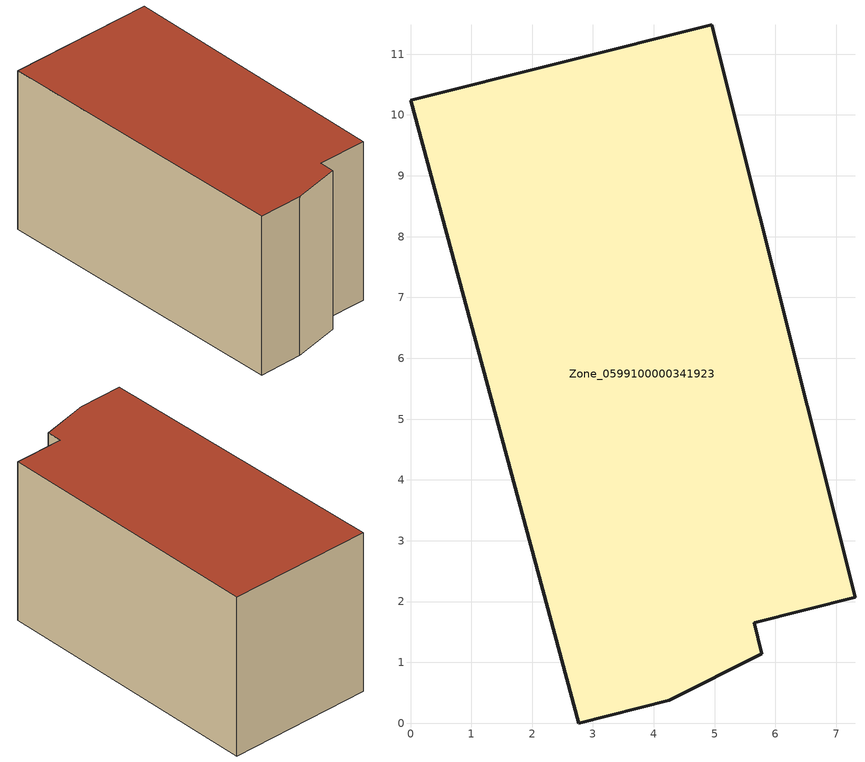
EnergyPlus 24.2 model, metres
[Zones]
Zone_0599100000341923
 floor ground (C_G): 5.65,1.65 5.78,1.14 4.26,0.37 2.77,0 0,10.24 4.95,11.48 7.31,2.07 z0
 wall outside (C_F): 4.95,11.48 0,10.24 2.77,0 4.26,0.37 5.78,1.14 5.65,1.65 7.31,2.07 4.95,11.48 z0:5.73
 roof outside (C_R): 5.78,1.14 5.65,1.65 7.31,2.07 4.95,11.48 0,10.24 2.77,0 4.26,0.37 z5.73
[BUILDING]
Pand.0599100000341923: North Axis=0; Terrain=City; Loads Convergence Tolerance Value=0.04; Temperature Convergence Tolerance Value=0.4; Solar Distribution=FullExterior; Maximum Number of Warmup Days=25; Minimum Number of Warmup Days=1
[Site:Location]
Rotterdam.The.Hague.AP_ZH_NLD Design_Conditions: Latitude=51.96; Longitude=4.45; Time Zone=1; Elevation=-4.5
[SITE:GROUNDTEMPERATURE:BUILDINGSURFACE]
18, 18, 18, 18, 18, 18, 18, 18, 18, 18, 18, 18
[MATERIAL] Thermal Absorptance=0.9; Solar Absorptance=0.7; Visible Absorptance=0.7
Name | Roughness | Thickness | Conductivity | Density | Specific Heat
G.TI.1992-2005 | MediumSmooth | 0.15 | 0.06 | 540 | 1210
F.TI.1992-2005 | Rough | 0.3 | 0.12 | 1920 | 840
R.TI.1992-2005 | MediumRough | 0.2 | 0.08 | 1500 | 1000
[CONSTRUCTION]
C_G: G.TI.1992-2005
C_F: F.TI.1992-2005
C_R: R.TI.1992-2005
[ZONE]
Zone_0599100000341923: Type=1; Multiplier=1; Ceiling Height=Autocalculate; Volume=Autocalculate; Floor Area=autocalculate; Part of Total Floor Area=Yes
[ZONEINFILTRATION:DESIGNFLOWRATE]
Infil_Zone_0599100000341923: Zone or ZoneList or Space or SpaceList=Zone_0599100000341923; Schedule=AlwaysOn; Design Flow Rate Calculation Method=Flow/Area; Flow Rate per Floor Area=0.0015; Constant Term Coefficient=1; Temperature Term Coefficient=0; Velocity Term Coefficient=0; Velocity Squared Term Coefficient=0
[HVACTEMPLATE:ZONE:IDEALLOADSAIRSYSTEM]
Zone_0599100000341923: Maximum Heating Supply Air Temperature=50; Minimum Cooling Supply Air Temperature=13; Maximum Heating Supply Air Humidity Ratio=0.0156; Minimum Cooling Supply Air Humidity Ratio=0.0077; Heating Limit=NoLimit; Cooling Limit=NoLimit; Dehumidification Control Type=ConstantSensibleHeatRatio; Cooling Sensible Heat Ratio=0.7; Dehumidification Setpoint=60; Humidification Control Type=None; Humidification Setpoint=30; Outdoor Air Method=None; Outdoor Air Flow Rate per Person=0.00944; Outdoor Air Flow Rate per Zone Floor Area=0; Outdoor Air Flow Rate per Zone=0; Demand Controlled Ventilation Type=None; Outdoor Air Economizer Type=NoEconomizer; Heat Recovery Type=None; Sensible Heat Recovery Effectiveness=0.7; Latent Heat Recovery Effectiveness=0.65
[ZONECONTROL:THERMOSTAT]
ThermostatControl_Zone_0599100000341923: Zone or ZoneList=Zone_0599100000341923; Control Type Schedule=DualSetpointControlType; Control 1=Thermostat_Zone_0599100000341923; Temperature Difference Between Cutout And Setpoint=0
[THERMOSTATSETPOINT:DUALSETPOINT]
Thermostat_Zone_0599100000341923: Heating Setpoint Temperature Schedule=HeatingSetpoint_Zone_0599100000341923; Cooling Setpoint Temperature Schedule=CoolingSetpoint_Zone_0599100000341923
[SCHEDULE:COMPACT]
HeatingSetpoint_Zone_0599100000341923: Through: 12/31, For: AllDays, Until: 24:00, 21
CoolingSetpoint_Zone_0599100000341923: Through: 12/31, For: AllDays, Until: 24:00, 24
DualSetpointControlType: Through: 12/31, For: AllDays, Until: 24:00, 4
AlwaysOn: Through: 12/31, For: AllDays, Until: 24:00, 1
